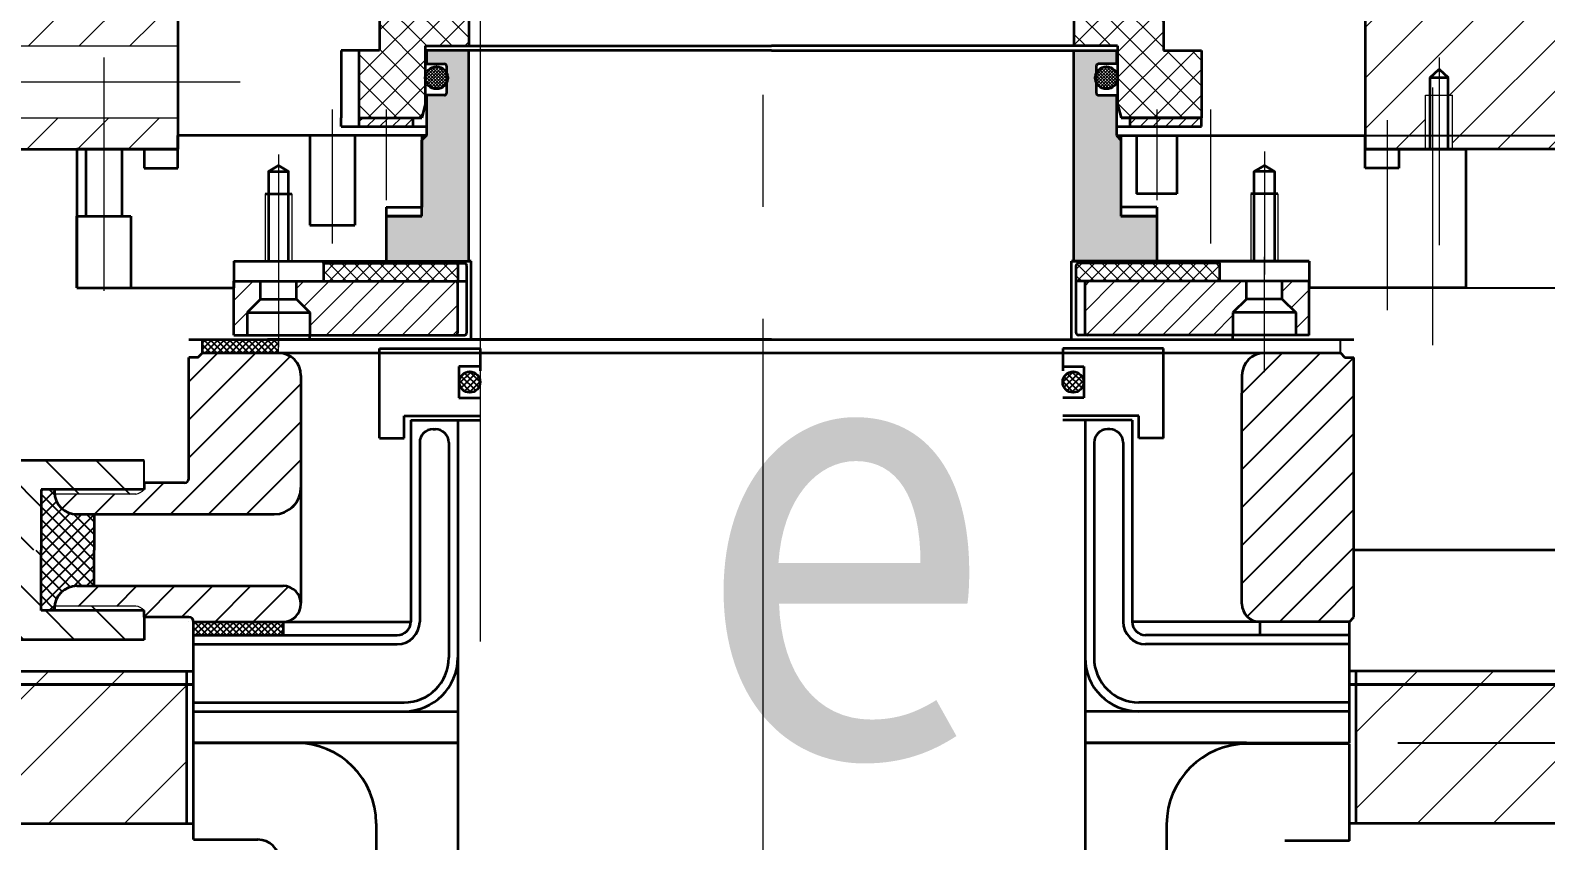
# Model space of a CAD drawing. Header units: millimetres. Extents: x 20551 to 32269, y 260 to 15110.
# Drawn here: x 24086.2 to 24424.4, y 12945.4 to 13126.3 of the extents above; entities that cross this region are included whole.
import ezdxf
from ezdxf.enums import TextEntityAlignment as Align

# ---------------------------------------------------------------- set-up
doc = ezdxf.new("R2010")
doc.units = ezdxf.units.MM
doc.header["$LTSCALE"] = 100
doc.linetypes.add('CENTER', pattern=[2, 1.25, -0.25, 0.25, -0.25])
doc.linetypes.add('PHANTOM', pattern=[63.5, 31.75, -6.35, 6.35, -6.35, 6.35, -6.35])
doc.layers.get('0').update_dxf_attribs({"color": 1, "lineweight": 35})
doc.layers.get('Defpoints').update_dxf_attribs({"lineweight": 18})
for name, color, linetype, lineweight in [('1', 1, 'Continuous', 35), ('3', 3, 'CENTER', 18), ('4', 4, 'PHANTOM', 18), ('dim', 7, 'Continuous', 18)]:
    doc.layers.add(name, color=color, linetype=linetype, lineweight=lineweight)
doc.layers.add('text', color=7, linetype='Continuous')
doc.styles.get("Standard").update_dxf_attribs({"font": ''})
doc.styles.get('Standard').set_extended_font_data('SimSun')
doc.dimstyles.new('ISO-25', dxfattribs={"dimtxt": 2.5, "dimasz": 2.5, "dimexe": 1.25, "dimexo": 0.625, "dimtad": 1, "dimdsep": 46, "dimtxsty": 'Standard', "dimcen": 2.5, "dimadec": 0, "dimazin": 0, "dimtfac": 1, "dimtmove": 0, "dimatfit": 3, "dimfxl": 1, "dimarcsym": 0})
doc.dimstyles.get("Standard").update_dxf_attribs({"dimtxt": 3.5, "dimasz": 4, "dimexe": 2, "dimexo": 0, "dimgap": 1, "dimtad": 1, "dimtoh": 1, "dimdec": 4, "dimzin": 0, "dimdsep": 46, "dimtxsty": 'Standard', "dimcen": 0, "dimadec": 0, "dimazin": 0, "dimtfac": 1, "dimtdec": 4, "dimtmove": 0, "dimatfit": 0, "dimfxl": 1, "dimtolj": 1, "dimtzin": 0, "dimarcsym": 0})
pattern_1 = [(45, (23828.575, 12076.2728), (-1.4142136, 1.4142136), [])]

# ---------------------------------------------------------------- blocks, each defined once
blk = doc.blocks.new('*D69')
at = {"layer": 'Defpoints', "color": 0}
for p in [(24391.34, 12967.27), (26810.96, 12967.27), (26518.92, 12717.27)]:
    blk.add_point(p, dxfattribs=at)
at = {"layer": 'dim', "color": 0, "lineweight": -2}
for p, q in [((24391.34, 12967.27), (26850.96, 12967.27)), ((26810.96, 12767.27), (26810.96, 12917.27)), ((26518.92, 12717.27), (26850.96, 12717.27))]:
    blk.add_line(p, q, dxfattribs=at)
at = {"layer": 'dim', "color": 0}
for points in [[(26802.62, 12917.27), (26819.29, 12917.27), (26810.96, 12967.27)], [(26802.62, 12767.27), (26819.29, 12767.27), (26810.96, 12717.27)]]:
    blk.add_solid(points, dxfattribs=at)
at = {"layer": 'dim', "color": 0, "insert": (26755.96, 12842.27), "char_height": 70, "attachment_point": 5, "rotation": 90}
blk.add_mtext('250', dxfattribs=at)
blk = doc.blocks.new('*D111')
at = {"layer": 'Defpoints', "color": 0}
for p in [(24376.01, 13102.77), (24445.03, 13102.77), (24381.28, 13068.77)]:
    blk.add_point(p, dxfattribs=at)
at = {"layer": 'text', "color": 1, "lineweight": -2}
for p, q in [((24376.01, 13102.77), (24447.28, 13102.77)), ((24445.03, 13072.52), (24445.03, 13099.02)), ((24381.28, 13068.77), (24447.28, 13068.77))]:
    blk.add_line(p, q, dxfattribs=at)
at = {"layer": 'text', "color": 1}
for points in [[(24444.41, 13099.02), (24445.66, 13099.02), (24445.03, 13102.77)], [(24444.41, 13072.52), (24445.66, 13072.52), (24445.03, 13068.77)]]:
    blk.add_solid(points, dxfattribs=at)
at = {"layer": 'text', "color": 7, "lineweight": 15, "insert": (24439.78, 13085.77), "char_height": 7.5, "attachment_point": 5, "rotation": 90}
blk.add_mtext('\\A1;34', dxfattribs=at)

msp = doc.modelspace()

# ---------------------------------------------------------------- hatches: boundary and pattern name
at = {"lineweight": 15}
h = msp.add_hatch(dxfattribs=at)
h.set_pattern_fill('_USER', color=256, scale=8, angle=45, style=0, pattern_type=0)
h.set_pattern_definition([(45, (23394.7916, 12216.822), (-5.656854, 5.656854), [])])
h.paths.add_polyline_path([(24139.07492, 13274.77278), (24099.07492, 13274.77278), (24099.07492, 13129.77278), (24076.57492, 13129.77278), (24076.57492, 13122.77278), (24119.07492, 13122.77278), (24119.07492, 13159.60301, -0.212307818), (24109.21695, 13181.77278, -0.414213562), (24139.07492, 13211.63075)])
h.paths.add_polyline_path([(24141.57492, 13196.77278), (24149.07492, 13196.77278), (24149.07492, 13208.77278), (24139.07492, 13208.77278), (24139.07492, 13211.63075, 0.414213562), (24109.21695, 13181.77278, 0.212307818), (24119.07492, 13159.60301), (24119.07492, 13163.27278), (24129.07492, 13173.27278), (24141.57492, 13173.27278), (24141.57492, 13179.27278), (24139.07492, 13179.27278), (24139.07492, 13181.77278), (24141.57492, 13181.77278)])
h.paths.add_polyline_path([(24076.57492, 13129.77278), (24051.57492, 13129.77278), (24051.57492, 13123.77278), (24066.57492, 13123.77278), (24066.57492, 13122.77278), (24076.57492, 13122.77278)])
h.paths.add_polyline_path([(24076.57492, 13106.77278), (24066.57492, 13106.77278), (24066.57492, 13105.77278), (24051.57492, 13105.77278), (24051.57492, 13099.77278), (24076.57492, 13099.77278)])
h.paths.add_polyline_path([(24102.57492, 13106.77278), (24076.57492, 13106.77278), (24076.57492, 13099.77278), (24102.57492, 13099.77278)])
h.paths.add_polyline_path([(24119.07492, 13106.77278), (24102.57492, 13106.77278), (24102.57492, 13099.77278), (24119.07492, 13099.77278)])
h.paths.add_polyline_path([(24397.57492, 13111.77278), (24398.57492, 13111.77278), (24398.57492, 13115.77278), (24400.57492, 13117.63729), (24402.57492, 13115.77278), (24402.57492, 13111.77278), (24403.57492, 13111.77278), (24403.57492, 13099.77278), (24426.57492, 13099.77278), (24426.57492, 13129.77278), (24404.07492, 13129.77278), (24404.07492, 13155.77278), (24389.07492, 13155.77278), (24389.07492, 13156.77278), (24384.07492, 13156.77278), (24384.07492, 13099.77278), (24397.57492, 13099.77278)])
h.paths.add_polyline_path([(24451.57492, 13129.77278), (24426.57492, 13129.77278), (24426.57492, 13099.77278), (24451.57492, 13099.77278)])
h.paths.add_polyline_path([(24404.07492, 13274.77278), (24392.07492, 13274.77278), (24392.07492, 13254.77278), (24391.07492, 13254.77278), (24391.07492, 13244.77278), (24384.07492, 13240.42865), (24377.07492, 13244.77278), (24377.07492, 13254.77278), (24376.07492, 13254.77278), (24376.07492, 13274.77278), (24364.07492, 13274.77278), (24364.07492, 13208.77278), (24354.07492, 13208.77278), (24354.07492, 13196.77278), (24361.57492, 13196.77278), (24361.57492, 13181.77278), (24364.07492, 13181.77278), (24364.07492, 13179.27278), (24361.57492, 13179.27278), (24361.57492, 13173.27278), (24374.07492, 13173.27278), (24374.57492, 13172.77278), (24389.07492, 13172.77278), (24389.07492, 13173.77278), (24404.07492, 13173.77278)])
at = {"layer": 'dim'}
h = msp.add_hatch(dxfattribs=at)
h.set_pattern_fill('_USER', color=256, scale=4, angle=45, style=0, double=1, pattern_type=0)
h.set_pattern_definition([(45, (23454.825, 12677.29), (-2.828427, 2.828427), []), (135, (23454.825, 12677.29), (-2.828427, -2.828427), [])])
h.paths.add_polyline_path([(24174.32492, 13122.77278), (24184.07492, 13122.77278), (24184.07492, 13138.77278), (24181.57492, 13138.77278), (24181.57492, 13141.77278), (24174.57492, 13141.77278), (24174.57492, 13138.77278), (24164.07492, 13138.77278), (24164.07492, 13121.77278), (24159.57492, 13121.77278), (24159.57492, 13106.77278), (24173.52107, 13106.77278), (24174.32492, 13109.77278)])
h.paths.add_polyline_path([(24339.07492, 13138.77278), (24328.57492, 13138.77278), (24328.57492, 13141.77278), (24321.57492, 13141.77278), (24321.57492, 13138.77278), (24319.07492, 13138.77278), (24319.07492, 13122.77278), (24328.82492, 13122.77278), (24328.82492, 13109.77278), (24329.62877, 13106.77278), (24347.57492, 13106.77278), (24347.57492, 13121.77278), (24339.07492, 13121.77278)])
h = msp.add_hatch(dxfattribs=at)
h.set_pattern_fill('AR-SAND', color=256, scale=2, angle=45, style=0)
h.set_pattern_definition([(82.5, (23826.075, 12867.8193), (-2.814026, 2.635854), [0, -3.04, 0, -3.4, 0, -3.25]), (52.5, (23826.075, 12867.8193), (-1.488275, 6.49396), [0, -1.64, 0, -2.74, 0, -1.05]), (12.5, (23824.3354, 12866.08), (4.396059, 4.412065), [0, -1, 0, -3.6, 0, -4.7]), (2.5, (23824.3354, 12866.08), (3.010084, 5.492526), [0, -0.5, 0, -2.36, 0, -2.7])])
h.paths.add_polyline_path([(24184.07492, 13121.77278), (24174.57492, 13121.77278), (24174.57492, 13118.77278), (24178.57492, 13118.77278, -0.414213562), (24179.07492, 13118.27278), (24179.07492, 13112.27278, -0.414213562), (24178.57492, 13111.77278), (24174.57464, 13111.77278), (24174.57464, 13102.77278), (24173.57492, 13101.77278), (24173.57492, 13084.77278), (24165.57492, 13084.77278), (24165.57492, 13074.77278), (24184.07492, 13074.77278)])
h.paths.add_polyline_path([(24329.57492, 13101.77278), (24329.28503, 13102.06275), (24328.5752, 13102.77278), (24328.5752, 13111.77278), (24324.57492, 13111.77278, -0.414213562), (24324.07492, 13112.27278), (24324.07492, 13118.27278, -0.414213562), (24324.57492, 13118.77278), (24328.57492, 13118.77278), (24328.57492, 13121.77278), (24319.07492, 13121.77278), (24319.07492, 13074.77278), (24337.57492, 13074.77278), (24337.57492, 13084.77278), (24329.57492, 13084.77278)])
h = msp.add_hatch(dxfattribs=at)
h.set_pattern_fill('_USER', color=256, scale=2, angle=45, style=0, pattern_type=0)
h.set_pattern_definition(pattern_1)
h.paths.add_polyline_path([(24171.57492, 13106.77278), (24159.57492, 13106.77278), (24159.57492, 13104.77343), (24171.57492, 13104.77538)])
h = msp.add_hatch(dxfattribs=at)
h.set_pattern_fill('_USER', color=256, scale=2, angle=45, style=0, pattern_type=0)
h.set_pattern_definition(pattern_1)
h.paths.add_polyline_path([(24347.57492, 13106.77278), (24331.57492, 13106.77278), (24331.57492, 13104.80136), (24347.57492, 13104.80396)])
h = msp.add_hatch(dxfattribs=at)
h.set_pattern_fill('_USER', color=256, scale=2, angle=45, style=0, double=1, pattern_type=0)
h.set_pattern_definition([(45, (24484.325, 12632.3971), (-1.4142136, 1.4142136), []), (135, (24484.325, 12632.3971), (-1.4142136, -1.4142136), [])])
h.paths.add_polyline_path([(24181.57492, 13074.27278), (24151.57492, 13074.27278), (24151.57492, 13070.27278), (24181.57492, 13070.27278)])
h.paths.add_polyline_path([(24351.57492, 13070.27278), (24351.57492, 13074.27278), (24320.07492, 13074.27278, 0.414213562), (24319.57492, 13073.77278), (24319.57492, 13070.27278)])
h = msp.add_hatch(dxfattribs=at)
h.set_pattern_fill('_USER', color=256, scale=4, angle=45, style=0, pattern_type=0)
h.set_pattern_definition([(45, (24484.325, 12632.397), (-2.828427, 2.828427), [])])
h.paths.add_polyline_path([(24137.57492, 13066.27278), (24137.57492, 13070.27278), (24131.57492, 13070.27278), (24131.57492, 13058.27278), (24134.57492, 13058.27278), (24134.57492, 13063.27278)])
h.paths.add_polyline_path([(24181.07492, 13058.27278, 0.414213562), (24181.57492, 13058.77278), (24181.57492, 13069.77278, 0.414213562), (24181.07492, 13070.27278), (24145.57492, 13070.27278), (24145.57492, 13066.27278), (24148.57492, 13063.27278), (24148.57492, 13058.27278)])
h.paths.add_polyline_path([(24354.57492, 13058.27278), (24354.57492, 13063.27278), (24357.57492, 13066.27278), (24357.57492, 13070.27278), (24322.07492, 13070.27278, 0.414213562), (24321.57492, 13069.77278), (24321.57492, 13058.77278, 0.414213562), (24322.07492, 13058.27278)])
h.paths.add_polyline_path([(24371.57492, 13070.27278), (24365.57492, 13070.27278), (24365.57492, 13066.27278), (24368.57492, 13063.27278), (24368.57492, 13058.27278), (24371.57492, 13058.27278)])
h = msp.add_hatch(dxfattribs=at)
h.set_pattern_fill('_USER', color=256, scale=12, angle=45, style=0, pattern_type=0)
h.set_pattern_definition([(45, (20141.075, 10001.396), (-8.485281, 8.485281), [])])
h.paths.add_polyline_path([(23901.57492, 12949.27278), (23941.57492, 12949.27278), (23941.57492, 12980.27278), (23901.57492, 12980.27278)])
h.paths.add_polyline_path([(24076.57492, 12949.27278), (24076.57492, 12983.27278), (23976.57492, 12983.27278), (23976.57492, 12980.27278), (23941.57492, 12980.27278), (23941.57492, 12949.27278)])
h.paths.add_polyline_path([(24121.07492, 12983.27278), (24076.57492, 12983.27278), (24076.57492, 12949.27278), (24121.07492, 12949.27278)])
h.paths.add_polyline_path([(24426.57492, 12983.27278), (24382.07492, 12983.27278), (24382.07492, 12949.27278), (24426.57492, 12949.27278)])
h.paths.add_polyline_path([(24561.57492, 12949.27278), (24561.57492, 12980.27278), (24526.57492, 12980.27278), (24526.57492, 12983.27278), (24426.57492, 12983.27278), (24426.57492, 12949.27278)])
h.paths.add_polyline_path([(24601.57492, 12980.27278), (24561.57492, 12980.27278), (24561.57492, 12949.27278), (24601.57492, 12949.27278), (24601.57492, 12951.27278)])
at = {"layer": 'text', "lineweight": 15}
h = msp.add_hatch(dxfattribs=at)
h.set_pattern_fill('_USER', color=256, scale=0.5, angle=45, style=0, double=1, pattern_type=0)
h.set_pattern_definition([(45, (18809.6308, 13311.0302), (-0.35355339, 0.35355339), []), (135, (18809.6308, 13311.0302), (-0.35355339, -0.35355339), [])])
h.paths.add_polyline_path([(24179.07492, 13116.76982, 0.796562618), (24174.32492, 13115.68009, 0.796562618), (24179.07492, 13114.59037)])
h.paths.add_polyline_path([(24324.07492, 13114.59037, 0.796562618), (24328.82492, 13115.68009, 0.796562618), (24324.07492, 13116.76982)])
at = {"layer": 'text'}
h = msp.add_hatch(dxfattribs=at)
h.set_pattern_fill('_USER', color=256, scale=6, angle=45, style=0, pattern_type=0)
h.set_pattern_definition([(45, (4279.4114, 18551.211), (-4.2426407, 4.2426407), [])])
h.paths.add_polyline_path([(24146.57492, 13049.27278, 0.414213562), (24141.57492, 13054.27278), (24124.57492, 13054.27278), (24123.57492, 13053.27278), (24121.57492, 13053.27278), (24121.57492, 13026.27278, -0.414213562), (24120.57492, 13025.27278), (24111.57492, 13025.27278), (24111.57492, 13023.77278, -0.187916632), (24109.69034, 13022.77278), (24091.59998, 13022.77278, 0.385170388), (24096.57492, 13018.27278), (24140.57492, 13018.27278, 0.414213562), (24146.57492, 13024.27278)])
h.paths.add_polyline_path([(24142.57492, 12994.27278, 0.414213562), (24146.57492, 12998.27278, 0.414213562), (24142.57492, 13002.27278), (24096.57492, 13002.27278, 0.385170388), (24091.59998, 12997.77278), (24109.69034, 12997.77278, -0.187916632), (24111.57492, 12996.77278), (24111.57492, 12995.27278), (24121.57492, 12995.27278, -0.414213562), (24122.57492, 12994.27278)])
h.paths.add_polyline_path([(24381.57492, 13053.27278), (24379.57492, 13053.27278), (24378.57492, 13054.27278), (24361.57492, 13054.27278, 0.414213562), (24356.57492, 13049.27278), (24356.57492, 13045.27278), (24356.57492, 12998.27278, 0.414213562), (24360.57492, 12994.27278), (24380.57492, 12994.27278), (24381.57492, 12995.27278)])
h = msp.add_hatch(dxfattribs=at)
h.set_pattern_fill('_USER', color=256, angle=135, style=0, double=1, pattern_type=0)
h.set_pattern_definition([(135, (4279.4114, 18551.211), (-0.70710678, -0.70710678), []), (225, (4279.4114, 18551.211), (0.70710678, -0.70710678), [])])
h.paths.add_polyline_path([(24141.57492, 13057.27278), (24124.57492, 13057.27278), (24124.57492, 13054.27278), (24141.57492, 13054.27278)])
h.paths.add_polyline_path([(24142.57492, 12994.27278), (24122.57492, 12994.27278), (24122.57492, 12992.27278), (24142.57492, 12992.27278)])
h.paths.add_polyline_path([(24142.57492, 12992.27278), (24122.57492, 12992.27278), (24122.57492, 12991.27278), (24142.57492, 12991.27278)])
h = msp.add_hatch(dxfattribs=at)
h.set_pattern_fill('_USER', color=256, angle=135, style=0, double=1, pattern_type=0)
h.set_pattern_definition([(135, (4269.4114, 18551.211), (-0.70710678, -0.70710678), []), (225, (4269.4114, 18551.211), (0.70710678, -0.70710678), [])])
h.paths.add_polyline_path([(24186.57492, 13047.77278, 1), (24181.91861, 13047.77278, 1)])
h = msp.add_hatch(dxfattribs=at)
h.set_pattern_fill('_USER', color=256, angle=135, style=0, double=1, pattern_type=0)
h.set_pattern_definition([(45, (44233.7384, 18551.211), (0.70710678, -0.70710678), []), (315, (44233.7384, 18551.211), (-0.70710678, -0.70710678), [])])
h.paths.add_polyline_path([(24316.57492, 13047.77278, -1), (24321.23124, 13047.77278, -1)])
h = msp.add_hatch(dxfattribs=at)
h.set_pattern_fill('_USER', color=256, scale=8, angle=135, style=0, pattern_type=0)
h.set_pattern_definition([(135, (4279.4114, 18551.211), (-5.6568542, -5.6568542), [])])
h.paths.add_polyline_path([(24081.57492, 13010.27278), (24088.57492, 13010.27278), (24088.57492, 13023.77278), (24091.57492, 13023.77278), (24111.57492, 13023.77278), (24111.57492, 13025.27278), (24111.57492, 13030.27278), (24081.57492, 13030.27278)])
h.paths.add_polyline_path([(24109.69034, 13022.77278, 0.187916632), (24111.57492, 13023.77278), (24091.57492, 13023.77278), (24091.57492, 13023.27278, 0.025047091), (24091.59998, 13022.77278)])
h = msp.add_hatch(dxfattribs=at)
h.set_pattern_fill('_USER', color=256, scale=2, angle=135, style=0, double=1, pattern_type=0)
h.set_pattern_definition([(135, (4279.4114, 18551.211), (-1.41421356, -1.41421356), []), (225, (4279.4114, 18551.211), (1.41421356, -1.41421356), [])])
h.paths.add_polyline_path([(24091.57492, 13023.27278), (24091.57492, 13023.77278), (24088.57492, 13023.77278), (24088.57492, 13010.27278), (24100.44693, 13010.27278), (24100.44693, 13018.27278), (24096.57492, 13018.27278, -0.414213562)])
h = msp.add_hatch(dxfattribs=at)
h.set_pattern_fill('_USER', color=256, scale=8, angle=135, style=0, pattern_type=0)
h.set_pattern_definition([(135, (0, 0), (-5.6568542, -5.6568542), [])])
h.paths.add_polyline_path([(24088.57492, 12996.77278), (24091.57492, 12996.77278), (24111.57492, 12996.77278), (24111.57492, 12995.27278), (24111.57492, 12990.27278), (24081.57492, 12990.27278), (24081.57492, 13010.27278), (24088.57492, 13010.27278)])
h.paths.add_polyline_path([(24111.57492, 12996.77278), (24091.57492, 12996.77278), (24091.57492, 12997.27278, -0.025047091), (24091.59998, 12997.77278), (24109.69034, 12997.77278, -0.187916632)])

# ---------------------------------------------------------------- linework, layer by layer
at = {"lineweight": 35}
for p, q in [((24119.07492, 13163.27278), (24119.07492, 13099.77278)), ((24384.07492, 13163.27278), (24384.07492, 13099.77278)), ((24164.07492, 13138.77278), (24164.07492, 13121.77278)), ((24184.07492, 13138.77278), (24184.07492, 13122.77278)), ((24319.07492, 13138.77278), (24319.07492, 13122.77278)), ((24339.07492, 13138.77278), (24339.07492, 13121.77278)), ((24174.32492, 13122.77278), (24251.57492, 13122.77278)), ((24174.32492, 13122.77278), (24174.32492, 13109.77278)), ((24328.82492, 13122.77278), (24251.57492, 13122.77278)), ((24328.82492, 13122.77278), (24328.82492, 13109.77278)), ((24164.07492, 13121.77278), (24155.57492, 13121.77278)), ((24155.57492, 13121.77278), (24155.57492, 13106.77278)), ((24159.57492, 13106.77278), (24159.57492, 13121.77278)), ((24174.57492, 13121.77278), (24174.57492, 13118.77278)), ((24251.57492, 13121.77278), (24174.57492, 13121.77278)), ((24174.57492, 13121.77278), (24174.57492, 13121.77278)), ((24251.57492, 13121.77278), (24174.57492, 13121.77278)), ((24174.57492, 13118.77278), (24178.57492, 13118.77278)), ((24184.07492, 13074.77278), (24184.07492, 13121.77278)), ((24251.57492, 13121.77278), (24328.57492, 13121.77278)), ((24251.57492, 13121.77278), (24328.57492, 13121.77278)), ((24319.07492, 13074.77278), (24319.07492, 13121.77278)), ((24328.57492, 13118.77278), (24324.57492, 13118.77278)), ((24328.57492, 13121.77278), (24328.57492, 13118.77278)), ((24328.57492, 13121.77278), (24328.57492, 13121.77278)), ((24339.07492, 13121.77278), (24347.57492, 13121.77278)), ((24347.57492, 13121.77278), (24347.57492, 13106.77278)), ((24179.07492, 13118.27278), (24179.07492, 13112.27278)), ((24324.07492, 13118.27278), (24324.07492, 13112.27278)), ((24398.57492, 13115.77278), (24400.57492, 13117.63729)), ((24398.57492, 13099.77278), (24398.57492, 13115.77278)), ((24398.57492, 13115.77278), (24402.57492, 13115.77278)), ((24400.57492, 13117.63729), (24402.57492, 13115.77278)), ((24402.57492, 13099.77278), (24402.57492, 13115.77278)), ((24174.57464, 13111.77278), (24174.57464, 13102.77278)), ((24178.57492, 13111.77278), (24174.57464, 13111.77278)), ((24324.57492, 13111.77278), (24328.5752, 13111.77278)), ((24328.5752, 13111.77278), (24328.5752, 13102.77278)), ((24174.32492, 13109.77278), (24173.52107, 13106.77278)), ((24328.82492, 13109.77278), (24329.62877, 13106.77278)), ((24155.57492, 13104.77278), (24155.57492, 13106.77278)), ((24159.57492, 13104.77278), (24159.57492, 13106.77278)), ((24159.57492, 13106.77278), (24173.52107, 13106.77278)), ((24171.57492, 13106.77278), (24171.57492, 13104.77278)), ((24329.62877, 13106.77278), (24347.57492, 13106.77278)), ((24347.57492, 13106.77278), (24329.62877, 13106.77278)), ((24331.57492, 13106.77278), (24331.57492, 13104.77538)), ((24347.57492, 13104.77278), (24347.57492, 13106.77278)), ((24174.57492, 13102.77278), (24119.07492, 13102.77278)), ((24119.07492, 13095.53278), (24119.07492, 13102.77278)), ((24148.57492, 13102.77278), (24148.57492, 13082.77278)), ((24155.57492, 13104.77278), (24174.57464, 13104.77278)), ((24158.57492, 13102.77278), (24158.57492, 13082.77278)), ((24174.57492, 13102.77278), (24165.57492, 13102.77278)), ((24174.57464, 13102.77278), (24173.57492, 13101.77278)), ((24328.57492, 13102.77278), (24384.07492, 13102.77278)), ((24328.5752, 13104.77278), (24347.57492, 13104.77278)), ((24328.5752, 13102.77278), (24329.57492, 13101.77278)), ((24329.57492, 13101.77278), (24329.57492, 13084.77278)), ((24384.07492, 13095.53278), (24384.07492, 13102.77278)), ((24051.57492, 13099.77278), (24119.07492, 13099.77278)), ((24119.07492, 13099.77278), (24096.57492, 13099.77278)), ((24096.57492, 13099.77278), (24096.57492, 13068.77278)), ((24098.57492, 13099.77278), (24098.57492, 13084.77278)), ((24106.57492, 13099.77278), (24106.57492, 13084.77278)), ((24111.57492, 13099.77278), (24111.57492, 13095.53278)), ((24119.07492, 13099.77278), (24111.57492, 13099.77278)), ((24384.07492, 13099.77278), (24391.57492, 13099.77278)), ((24384.07492, 13099.77278), (24406.57492, 13099.77278)), ((24451.57492, 13099.77278), (24384.07492, 13099.77278)), ((24391.57492, 13099.77278), (24391.57492, 13095.53278)), ((24111.57492, 13095.53278), (24119.07492, 13095.53278)), ((24139.32492, 13094.77278), (24143.82492, 13094.77278)), ((24363.82492, 13094.77278), (24359.32492, 13094.77278)), ((24391.57492, 13095.53278), (24384.07492, 13095.53278)), ((24138.57492, 13089.77278), (24144.57492, 13089.77278)), ((24364.57492, 13089.77278), (24358.57492, 13089.77278)), ((24096.57492, 13084.77278), (24108.57492, 13084.77278)), ((24096.57492, 13068.77278), (24096.57492, 13084.77278)), ((24108.57492, 13084.77278), (24108.57492, 13068.77278)), ((24165.57492, 13084.77278), (24165.57492, 13074.77278)), ((24173.57492, 13084.77278), (24165.57492, 13084.77278)), ((24329.57492, 13084.77278), (24337.57492, 13084.77278)), ((24337.57492, 13084.77278), (24337.57492, 13074.77278)), ((24148.57492, 13082.77278), (24158.57492, 13082.77278)), ((24165.57492, 13074.77278), (24184.57492, 13074.77278)), ((24184.57492, 13074.77278), (24184.07492, 13074.77278)), ((24337.57492, 13074.77278), (24318.57492, 13074.77278)), ((24318.57492, 13074.77278), (24319.07492, 13074.77278)), ((24121.57492, 13057.27278), (24381.57492, 13057.27278)), ((24124.57492, 13054.27278), (24378.57492, 13054.27278)), ((24251.57492, 13057.27278), (24139.07492, 13057.27278)), ((24251.57492, 13057.27278), (24364.07492, 13057.27278)), ((24378.57492, 13054.27278), (24379.57492, 13053.27278)), ((24123.57492, 13053.27278), (24121.57492, 13053.27278)), ((24121.57492, 13026.27278), (24121.57492, 13053.27278)), ((24379.57492, 13053.27278), (24381.57492, 13053.27278)), ((24381.57492, 12995.27278), (24381.57492, 13053.27278)), ((24146.57492, 13049.27278), (24146.57492, 12998.42116)), ((24356.57492, 13049.27278), (24356.57492, 13045.27278)), ((24356.57492, 12998.27278), (24356.57492, 13045.27278)), ((24091.57492, 13023.77278), (24091.57492, 13023.27278)), ((24111.57492, 13023.77278), (24091.57492, 13023.77278)), ((24120.57492, 13025.27278), (24111.57492, 13025.27278)), ((24111.57492, 13025.27278), (24111.57492, 13023.77278)), ((24096.57492, 13018.27278), (24140.57492, 13018.27278)), ((24100.44693, 13018.27278), (24100.44693, 13010.27278)), ((24100.44693, 13002.27278), (24100.44693, 13010.27278)), ((24601.57492, 13010.27278), (24381.57492, 13010.27278)), ((24096.57492, 13002.27278), (24142.57492, 13002.27278)), ((24138.57492, 13002.27278), (24140.57492, 13002.27278)), ((24091.57492, 12996.77278), (24088.57492, 12996.77278)), ((24091.57492, 12997.27278), (24091.57492, 12996.77278)), ((24091.57492, 12996.77278), (24091.57492, 12997.27278)), ((24111.57492, 12996.77278), (24091.57492, 12996.77278)), ((24111.57492, 12996.77278), (24091.57492, 12996.77278)), ((24111.57492, 12995.27278), (24111.57492, 12996.77278)), ((24111.57492, 12995.27278), (24111.57492, 12996.77278)), ((24146.57492, 12998.27278), (24146.57492, 12998.27278)), ((24121.57492, 12995.27278), (24111.57492, 12995.27278)), ((24111.57492, 12995.27278), (24111.57492, 12990.27278)), ((24121.57492, 12994.27278), (24121.57492, 12994.27278)), ((24121.57492, 12994.27278), (24121.57492, 12994.27278)), ((24122.57492, 12991.27278), (24122.57492, 12994.27278)), ((24122.57492, 12994.27278), (24171.07492, 12994.27278)), ((24122.57492, 12994.27278), (24142.57492, 12994.27278)), ((24142.57492, 12994.27278), (24142.57492, 12991.27278)), ((24380.57492, 12994.27278), (24332.07492, 12994.27278)), ((24111.57492, 12990.27278), (24081.57492, 12990.27278)), ((24382.07492, 12983.27278), (24380.57492, 12983.27278)), ((24526.57492, 12983.27278), (24382.07492, 12983.27278)), ((24382.07492, 12949.27278), (24382.07492, 12983.27278)), ((24601.57492, 12980.27278), (24380.57492, 12980.27278)), ((24380.57492, 12980.27278), (24586.57492, 12980.27278)), ((24380.57492, 12980.27278), (24586.57492, 12980.27278)), ((24380.57492, 12980.27278), (24586.57492, 12980.27278)), ((24380.57492, 12980.27278), (24586.57492, 12980.27278)), ((24380.57492, 12980.27278), (24586.57492, 12980.27278)), ((24601.57492, 12949.27278), (24380.57492, 12949.27278))]:
    msp.add_line(p, q, dxfattribs=at)
at = {"lineweight": 15}
for p, q in [((24051.57492, 13122.77278), (24119.07492, 13122.77278)), ((24051.57492, 13106.77278), (24119.07492, 13106.77278)), ((24109.69034, 13022.77278), (24091.57492, 13022.77278)), ((24109.69034, 12997.77278), (24091.57492, 12997.77278)), ((24109.69034, 12997.77278), (24091.57492, 12997.77278))]:
    msp.add_line(p, q, dxfattribs=at)
for p, q in [((24159.57492, 13106.77278), (24173.52107, 13106.77278)), ((24148.57492, 13102.77278), (24148.57492, 13082.77278)), ((24158.57492, 13102.77278), (24158.57492, 13082.77278)), ((24173.57492, 13102.77278), (24173.57492, 13086.77278)), ((24173.57492, 13084.77278), (24173.57492, 13101.77278)), ((24329.57492, 13102.77278), (24329.57492, 13086.77278)), ((24333.07492, 13102.77278), (24333.07492, 13089.77278)), ((24342.07492, 13102.77278), (24342.07492, 13089.77278)), ((24406.57492, 13099.77278), (24406.57492, 13068.77278)), ((24342.07492, 13089.77278), (24333.07492, 13089.77278)), ((24165.57492, 13086.77278), (24173.57492, 13086.77278)), ((24165.57492, 13086.77278), (24165.57492, 13074.77278)), ((24165.57492, 13084.77278), (24173.57492, 13084.77278)), ((24337.57492, 13086.77278), (24329.57492, 13086.77278)), ((24337.57492, 13084.77278), (24329.57492, 13084.77278)), ((24337.57492, 13086.77278), (24337.57492, 13074.77278)), ((24148.57492, 13082.77278), (24158.57492, 13082.77278)), ((24131.57492, 13074.77278), (24184.57492, 13074.77278)), ((24131.57492, 13074.77278), (24131.57492, 13068.77278)), ((24139.32492, 13074.77278), (24143.82492, 13074.77278)), ((24151.57492, 13074.27278), (24151.57492, 13074.77278)), ((24184.57492, 13057.27278), (24184.57492, 13074.77278)), ((24318.57492, 13057.27278), (24318.57492, 13074.77278)), ((24318.57492, 13074.77278), (24371.57492, 13074.77278)), ((24371.57492, 13074.77278), (24318.57492, 13074.77278)), ((24351.57492, 13074.27278), (24351.57492, 13074.77278)), ((24371.57492, 13074.77278), (24371.57492, 13068.77278)), ((24151.57492, 13074.27278), (24183.07492, 13074.27278)), ((24151.57492, 13074.27278), (24151.57492, 13070.27278)), ((24181.57492, 13074.27278), (24181.57492, 13070.27278)), ((24183.57492, 13058.77278), (24183.57492, 13073.77278)), ((24319.57492, 13058.77278), (24319.57492, 13073.77278)), ((24351.57492, 13074.27278), (24320.07492, 13074.27278)), ((24351.57492, 13074.27278), (24351.57492, 13070.27278)), ((24096.57492, 13068.77278), (24131.57492, 13068.77278)), ((24131.57492, 13058.27278), (24131.57492, 13070.27278)), ((24131.57492, 13070.27278), (24183.57492, 13070.27278)), ((24137.57492, 13066.27278), (24137.57492, 13070.27278)), ((24145.57492, 13066.27278), (24145.57492, 13070.27278)), ((24181.57492, 13058.77278), (24181.57492, 13069.77278)), ((24371.57492, 13070.27278), (24319.57492, 13070.27278)), ((24321.57492, 13058.27278), (24321.57492, 13070.27278)), ((24321.57492, 13058.77278), (24321.57492, 13069.77278)), ((24357.57492, 13066.27278), (24357.57492, 13070.27278)), ((24365.57492, 13066.27278), (24365.57492, 13070.27278)), ((24371.57492, 13058.27278), (24371.57492, 13070.27278)), ((24371.57492, 13058.27278), (24371.57492, 13070.27278)), ((24406.57492, 13068.77278), (24371.57492, 13068.77278)), ((24137.57492, 13066.27278), (24134.57492, 13063.27278)), ((24137.57492, 13066.27278), (24145.57492, 13066.27278)), ((24145.57492, 13066.27278), (24148.57492, 13063.27278)), ((24357.57492, 13066.27278), (24354.57492, 13063.27278)), ((24365.57492, 13066.27278), (24357.57492, 13066.27278)), ((24365.57492, 13066.27278), (24368.57492, 13063.27278)), ((24134.57492, 13063.27278), (24148.57492, 13063.27278)), ((24134.57492, 13063.27278), (24134.57492, 13058.27278)), ((24148.57492, 13063.27278), (24148.57492, 13058.27278)), ((24354.57492, 13063.27278), (24354.57492, 13058.27278)), ((24368.57492, 13063.27278), (24354.57492, 13063.27278)), ((24368.57492, 13063.27278), (24368.57492, 13058.27278)), ((24131.57492, 13058.27278), (24183.07492, 13058.27278)), ((24148.57492, 13057.27278), (24148.57492, 13058.27278)), ((24151.57492, 13058.27278), (24183.07492, 13058.27278)), ((24351.57492, 13058.27278), (24320.07492, 13058.27278)), ((24371.57492, 13058.27278), (24320.07492, 13058.27278)), ((24354.57492, 13057.27278), (24354.57492, 13058.27278)), ((24123.57492, 13053.27278), (24124.57492, 13054.27278)), ((24124.57492, 13054.27278), (24124.57492, 13057.27278)), ((24148.57492, 13057.27278), (24354.57492, 13057.27278)), ((24164.07492, 13055.27278), (24186.57492, 13055.27278)), ((24164.07492, 13035.27278), (24164.07492, 13055.27278)), ((24186.57492, 13055.27278), (24186.57492, 13050.27278)), ((24339.07492, 13055.27278), (24316.57492, 13055.27278)), ((24316.57492, 13055.27278), (24316.57492, 13050.27278)), ((24339.07492, 13035.27278), (24339.07492, 13055.27278)), ((24186.57492, 13051.27278), (24181.82492, 13051.27278)), ((24181.82492, 13051.27278), (24181.82492, 13044.27278)), ((24316.57492, 13051.27278), (24321.32492, 13051.27278)), ((24321.32492, 13051.27278), (24321.32492, 13044.27278)), ((24181.82492, 13044.27278), (24186.57492, 13044.27278)), ((24321.32492, 13044.27278), (24316.57492, 13044.27278)), ((24169.57492, 13035.27278), (24169.57492, 13040.27278)), ((24169.57492, 13040.27278), (24186.57492, 13040.27278)), ((24171.07492, 13039.27278), (24186.57492, 13039.27278)), ((24171.07492, 13039.27278), (24171.07492, 12994.27278)), ((24181.57492, 13039.27278), (24181.57492, 12974.27278)), ((24333.57492, 13040.27278), (24316.57492, 13040.27278)), ((24332.07492, 13039.27278), (24316.57492, 13039.27278)), ((24321.57492, 13039.27278), (24321.57492, 12974.27278)), ((24332.07492, 13039.27278), (24332.07492, 12994.27278)), ((24333.57492, 13035.27278), (24333.57492, 13040.27278)), ((24164.07492, 13035.27278), (24169.57492, 13035.27278)), ((24173.07492, 13034.27278), (24173.07492, 12994.27278)), ((24176.07492, 13037.27278), (24176.57492, 13037.27278)), ((24179.57492, 13034.27278), (24179.57492, 12986.27278)), ((24323.57492, 13034.27278), (24323.57492, 12986.27278)), ((24327.07492, 13037.27278), (24326.57492, 13037.27278)), ((24330.07492, 13034.27278), (24330.07492, 12994.27278)), ((24339.07492, 13035.27278), (24333.57492, 13035.27278)), ((24111.57492, 13030.27278), (24081.57492, 13030.27278)), ((24091.57492, 13023.77278), (24088.57492, 13023.77278)), ((24088.57492, 13023.77278), (24088.57492, 13010.27278)), ((24088.57492, 12996.77278), (24088.57492, 13010.27278)), ((24360.57492, 12994.27278), (24360.57492, 12991.27278)), ((24380.57492, 12994.27278), (24381.57492, 12995.27278)), ((24380.57492, 12991.27278), (24380.57492, 12994.27278)), ((24122.57492, 12991.27278), (24168.07492, 12991.27278)), ((24122.57492, 12974.27278), (24122.57492, 12991.27278)), ((24380.57492, 12991.27278), (24335.07492, 12991.27278)), ((24380.57492, 12974.27278), (24380.57492, 12991.27278)), ((24122.57492, 12989.27278), (24168.07492, 12989.27278)), ((24380.57492, 12989.27278), (24335.07492, 12989.27278)), ((23976.57492, 12983.27278), (24121.07492, 12983.27278)), ((24121.07492, 12983.27278), (24122.57492, 12983.27278)), ((24121.07492, 12949.27278), (24121.07492, 12983.27278)), ((23901.57492, 12980.27278), (24122.57492, 12980.27278)), ((24122.57492, 12976.27278), (24169.57492, 12976.27278)), ((24122.57492, 12974.27278), (24181.57492, 12974.27278)), ((24122.57492, 12967.27278), (24122.57492, 12974.27278)), ((24181.57492, 12974.27278), (24181.57492, 12782.58071)), ((24321.57492, 12974.27278), (24321.57492, 12782.58071)), ((24380.57492, 12974.27278), (24321.57492, 12974.27278)), ((24380.57492, 12976.27278), (24333.57492, 12976.27278)), ((24380.57492, 12967.27278), (24380.57492, 12974.27278)), ((24122.57492, 12945.67278), (24122.57492, 12967.27278)), ((24181.57492, 12967.27278), (24122.57492, 12967.27278)), ((24122.57492, 12945.67278), (24122.57492, 12967.27278)), ((24122.57492, 12967.27278), (24145.37492, 12967.27278)), ((24181.57492, 12967.27278), (24122.57492, 12967.27278)), ((24181.57492, 12967.27278), (24122.57492, 12967.27278)), ((24122.57492, 12967.27278), (24145.37492, 12967.27278)), ((24181.57492, 12967.27278), (24122.57492, 12967.27278)), ((24122.57492, 12967.27278), (24181.57492, 12967.27278)), ((24132.57492, 12967.27278), (24181.57492, 12967.27278)), ((24181.57492, 12967.27278), (24145.57492, 12967.27278)), ((24148.37492, 12967.27278), (24158.37492, 12967.27278)), ((24157.27749, 12967.27278), (24157.37492, 12967.37021)), ((24357.57492, 12967.27278), (24321.57492, 12967.27278)), ((24321.57492, 12967.27278), (24380.57492, 12967.27278)), ((24380.57492, 12967.02102), (24357.77492, 12967.02102)), ((24380.57492, 12967.02102), (24357.77492, 12967.02102)), ((24380.57492, 12967.02102), (24357.77492, 12967.02102)), ((24380.57492, 12967.02102), (24357.77492, 12967.02102)), ((24380.57492, 12945.42102), (24380.57492, 12967.02102)), ((24380.57492, 12945.42102), (24380.57492, 12967.02102)), ((24380.57492, 12945.42102), (24380.57492, 12967.02102)), ((24380.57492, 12945.42102), (24380.57492, 12967.02102)), ((23901.57492, 12949.27278), (24122.57492, 12949.27278)), ((24163.37492, 12949.27278), (24163.37492, 12891.85487)), ((24339.77492, 12949.02102), (24339.77492, 12891.92291)), ((24122.57492, 12945.67278), (24136.97492, 12945.67278)), ((24122.57492, 12945.67278), (24136.97492, 12945.67278)), ((24380.57492, 12945.42102), (24366.17492, 12945.42102)), ((24380.57492, 12945.42102), (24366.17492, 12945.42102)), ((24380.57492, 12945.42102), (24366.17492, 12945.42102)), ((24380.57492, 12945.42102), (24366.17492, 12945.42102))]:
    msp.add_line(p, q)
at = {"lineweight": 35}
for points in [[(24139.32492, 13074.77278), (24139.32492, 13074.77278), (24143.82492, 13074.77278), (24143.82492, 13074.77278), (24143.82492, 13094.77278), (24141.57492, 13096.07182), (24139.32492, 13094.77278)], [(24363.82492, 13074.77278), (24363.82492, 13074.77278), (24359.32492, 13074.77278), (24359.32492, 13074.77278), (24359.32492, 13094.77278), (24361.57492, 13096.07182), (24363.82492, 13094.77278)]]:
    msp.add_lwpolyline(points, close=True, dxfattribs=at)
for centre, radius in [((24176.82492, 13115.68009), 2.5), ((24326.32492, 13115.68009), 2.5), ((24184.24676, 13047.77278), 2.32816), ((24318.90308, 13047.77278), 2.32816)]:
    msp.add_circle(centre, radius)
for centre, radius, start, end in [((24178.57492, 13118.27278), 0.5, 0, 90), ((24324.57492, 13118.27278), 0.5, 90, 180), ((24178.57492, 13112.27278), 0.5, 270, 0), ((24324.57492, 13112.27278), 0.5, 180, 270), ((24141.57492, 13049.27278), 5, 0, 90), ((24361.57492, 13049.27278), 5, 90, 180), ((24120.57492, 13026.27278), 1, 270, 0), ((24140.57492, 13024.27278), 6, 270, 0), ((24096.57492, 13023.27278), 5, 180, 270), ((24096.57492, 12997.27278), 5, 90, 180), ((24096.57492, 12997.27278), 5, 90, 180), ((24142.57492, 12998.27278), 4, 0, 90), ((24142.57492, 12998.27278), 4, 270, 0), ((24360.57492, 12998.27278), 4, 180, 270), ((24121.57492, 12994.27278), 1, 0, 90)]:
    msp.add_arc(centre, radius, start, end, dxfattribs=at)
for centre, radius, start, end in [((24183.07492, 13073.77278), 0.5, 0, 90), ((24320.07492, 13073.77278), 0.5, 90, 180), ((24181.07492, 13069.77278), 0.5, 0, 90), ((24322.07492, 13069.77278), 0.5, 90, 180), ((24181.07492, 13058.77278), 0.5, 270, 0), ((24183.07492, 13058.77278), 0.5, 270, 0), ((24320.07492, 13058.77278), 0.5, 180, 270), ((24322.07492, 13058.77278), 0.5, 180, 270), ((24176.07492, 13034.27278), 3, 90, 180), ((24176.57492, 13034.27278), 3, 0, 90), ((24326.57492, 13034.27278), 3, 90, 180), ((24327.07492, 13034.27278), 3, 0, 90), ((24168.07492, 12994.27278), 5, 270, 0), ((24168.07492, 12994.27278), 3, 270, 0), ((24335.07492, 12994.27278), 5, 180, 270), ((24335.07492, 12994.27278), 3, 180, 270), ((24169.57492, 12986.27278), 10, 270, 0), ((24169.57492, 12986.27278), 12, 270, 0), ((24333.57492, 12986.27278), 12, 180, 270), ((24333.57492, 12986.27278), 10, 180, 270), ((24145.37492, 12949.27278), 18, 0, 90), ((24145.37492, 12949.27278), 18, 0, 90), ((24357.77492, 12949.02102), 18, 90, 180), ((24357.77492, 12949.02102), 18, 90, 180), ((24136.97492, 12940.87278), 4.8, 0, 90)]:
    msp.add_arc(centre, radius, start, end)
at = {"lineweight": 15}
for centre, start, end in [((24109.34923, 13025.69145), 276.6659414, 319.2367976), ((24109.34923, 12994.85411), 40.7632024, 83.3340586), ((24109.34923, 12994.85411), 40.7632024, 83.3340586)]:
    msp.add_arc(centre, 2.93854, start, end, dxfattribs=at)
at = {"layer": '1', "lineweight": 15}
for p, q in [((24397.57492, 13099.77278), (24397.57492, 13111.77278)), ((24397.57492, 13111.77278), (24403.57492, 13111.77278)), ((24403.57492, 13099.77278), (24403.57492, 13111.77278))]:
    msp.add_line(p, q, dxfattribs=at)
at = {"layer": '1'}
msp.add_line((24122.57492, 12967.27278), (24181.57492, 12967.27278), dxfattribs=at)
msp.add_line((24122.57492, 12967.27278), (24181.57492, 12967.27278), dxfattribs=at)
at = {"layer": '3', "lineweight": 15, "ltscale": 0.5}
msp.add_line((24102.57492, 13106.40483), (24102.57492, 13068.11141), dxfattribs=at)
at = {"layer": '4', "color": 2, "linetype": 'CENTER'}
msp.add_line((24249.7576, 7936.90015), (24249.7576, 14570.66425), dxfattribs=at)
at = {"layer": '4', "ltscale": 0.4}
for p, q in [((24102.57492, 13120.17296), (24102.57492, 13078.3419)), ((24400.57492, 13120.17296), (24400.57492, 13078.3419)), ((24034.4648, 13114.77278), (24133.02753, 13114.77278)), ((24399.07492, 13113.51893), (24399.07492, 13056.0414)), ((24153.57492, 13108.61395), (24153.57492, 13078.67395)), ((24165.57492, 13108.6177), (24165.57492, 13088.3936)), ((24337.57492, 13108.6177), (24337.57492, 13088.3936)), ((24349.57492, 13108.61395), (24349.57492, 13078.67395)), ((24389.07492, 13063.79065), (24389.07492, 13106.19328)), ((24141.57492, 13098.57618), (24141.57492, 13055.53921)), ((24361.57492, 13099.26099), (24361.57492, 13071.77278)), ((24361.57492, 13050.01225), (24361.57492, 13075.75282))]:
    msp.add_line(p, q, dxfattribs=at)
at = {"layer": 'dim'}
msp.add_line((24186.57492, 13168.27278), (24186.57492, 12989.88901), dxfattribs=at)
at = {"layer": 'dim', "lineweight": 35}
for p, q in [((24251.57492, 13057.27278), (24139.07492, 13057.27278)), ((24251.57492, 13057.27278), (24146.57492, 13057.27278)), ((24251.57492, 13057.27278), (24356.57492, 13057.27278)), ((24251.57492, 13057.27278), (24364.07492, 13057.27278)), ((24123.57492, 13053.27278), (24123.57492, 13053.27278))]:
    msp.add_line(p, q, dxfattribs=at)
at = {"layer": 'dim', "lineweight": 15}
for p, q in [((24141.57492, 13054.27278), (24141.57492, 13057.27278)), ((24146.57492, 13057.27278), (24204.07492, 13057.27278)), ((24301.07492, 13057.27278), (24356.57492, 13057.27278))]:
    msp.add_line(p, q, dxfattribs=at)
at = {"layer": 'text', "linetype": 'Continuous', "lineweight": 15}
for p, q in [((24138.57492, 13089.77278), (24138.57492, 13074.77278)), ((24144.57492, 13089.77278), (24144.57492, 13074.77278)), ((24358.57492, 13089.77278), (24358.57492, 13074.77278)), ((24364.57492, 13089.77278), (24364.57492, 13074.77278)), ((24363.82492, 13074.77278), (24359.32492, 13074.77278))]:
    msp.add_line(p, q, dxfattribs=at)
at = {"layer": 'text', "lineweight": 35}
for p, q in [((24146.57492, 13057.27278), (24356.57492, 13057.27278)), ((24146.57492, 13057.27278), (24356.57492, 13057.27278)), ((24146.57492, 13057.27278), (24356.57492, 13057.27278)), ((24122.57492, 12980.27278), (23916.57492, 12980.27278)), ((24122.57492, 12980.27278), (23916.57492, 12980.27278)), ((24122.57492, 12980.27278), (23916.57492, 12980.27278)), ((24122.57492, 12980.27278), (23916.57492, 12980.27278))]:
    msp.add_line(p, q, dxfattribs=at)
at = {"layer": 'text'}
for p, q in [((24378.57492, 13054.27278), (24378.57492, 13057.27278)), ((24111.57492, 13025.27278), (24111.57492, 13030.27278)), ((24098.24976, 13010.27278), (24088.57492, 13000.59794)), ((24095.42134, 13010.27278), (24088.57492, 13003.42636)), ((24092.59291, 13010.27278), (24088.57492, 13006.25479)), ((24089.76448, 13010.27278), (24088.57492, 13009.08322)), ((24097.6655, 13002.27278), (24089.6655, 13010.27278)), ((24100.44693, 13002.31978), (24092.49393, 13010.27278)), ((24100.44693, 13005.1482), (24095.32236, 13010.27278)), ((24100.44693, 13007.97663), (24098.15078, 13010.27278)), ((24100.44693, 13009.64152), (24088.57492, 12997.76951)), ((24095.06919, 13002.04067), (24088.57492, 13008.53493)), ((24093.26291, 13001.01852), (24088.57492, 13005.70651)), ((24100.44693, 13006.8131), (24095.85444, 13002.2206)), ((24100.44693, 13003.98467), (24098.73505, 13002.27278)), ((24092.05096, 12999.40204), (24088.57492, 13002.87808)), ((24091.57492, 12997.04965), (24088.57492, 13000.04965)), ((24089.02337, 12996.77278), (24088.57492, 12997.22123)), ((24091.6271, 12997.99326), (24090.40662, 12996.77278))]:
    msp.add_line(p, q, dxfattribs=at)

# ---------------------------------------------------------------- texts
at = {"layer": 'dim'}
msp.add_text('e', height=100, dxfattribs=at).set_placement((24268.1016, 12964.28926), align=Align.CENTER)

# ---------------------------------------------------------------- dimensions: what is measured, and where the dimension line sits
dim = msp.add_linear_dim(base=(26810.95503, 12967.27278), p1=(26518.91948, 12717.27278), p2=(24391.34383, 12967.27278), angle=90, dimstyle='ISO-25', override={"dimscale": 20, "dimtxt": 3.5, "dimexe": 2, "dimexo": 0, "dimgap": 1, "dimcen": 0, "dimtofl": 0, "dimatfit": 0, "dimtvp": 9.071429}, dxfattribs=at)
dim.commit()
dim.dimension.update_dxf_attribs({"geometry": '*D69', "text_midpoint": (26755.95503, 12842.27278)})
at = {"layer": 'text', "lineweight": 15}
dim = msp.add_linear_dim(base=(24445.03436, 13102.77278), p1=(24381.27582, 13068.77278), p2=(24376.0088, 13102.77278), angle=90, dimstyle='Standard', override={"dimscale": 1.5, "dimtxt": 5, "dimasz": 2.5, "dimexe": 1.5, "dimexo": 0, "dimgap": 1, "dimtad": 1, "dimtih": 0, "dimtoh": 0, "dimzin": 8, "dimclrd": 1, "dimclre": 1, "dimclrt": 7, "dimatfit": 0, "dimtvp": 0.95}, dxfattribs=at)
dim.commit()
dim.dimension.update_dxf_attribs({"geometry": '*D111', "text_midpoint": (24439.78436, 13085.77278)})

doc.saveas('drawing.dxf')
